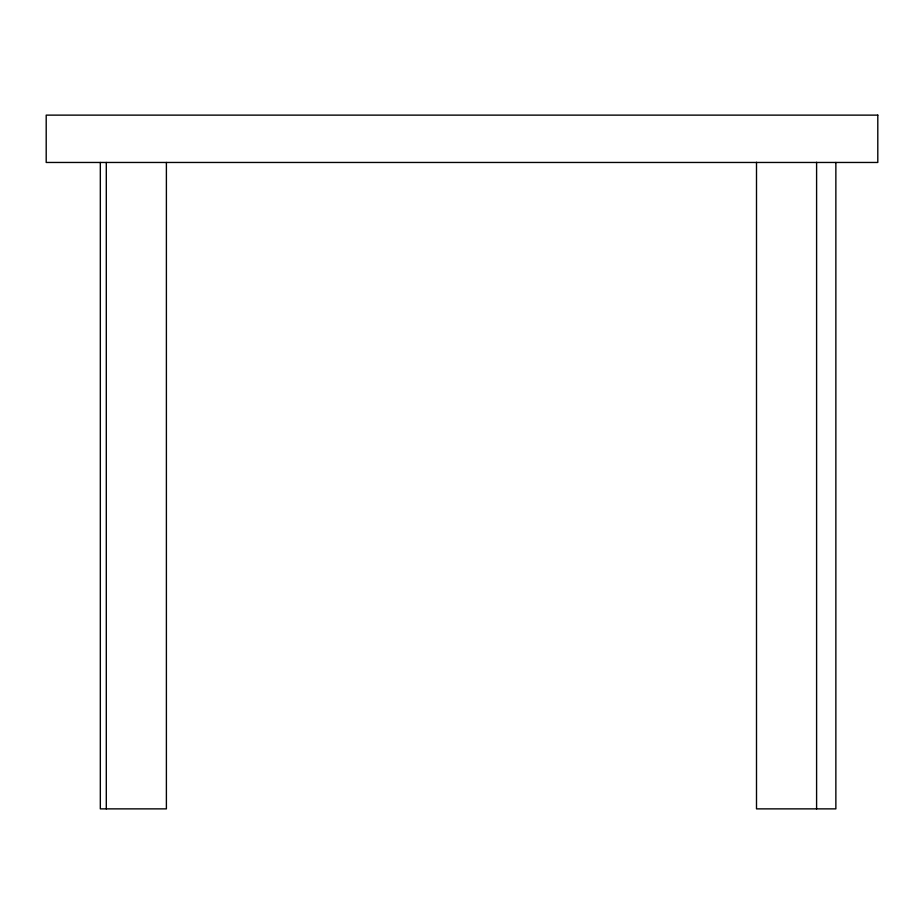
<?xml version="1.0" encoding="UTF-8"?>
<svg xmlns="http://www.w3.org/2000/svg" width="924" height="924" viewBox="0 0 924 924"><rect width="100%" height="100%" fill="white"/><g stroke="black" fill="none" stroke-linecap="round" stroke-linejoin="round"><path stroke-width="1.39" d="M835.862 162.462L835.862 808.87L756.502 808.87L756.502 162.289M816.597 162.289L816.597 808.87M166.389 162.462L166.389 808.87L100.323 808.87L100.323 162.462M106.295 162.462L106.295 808.87M877.8 115.13L46.2 115.13L46.2 162.462L877.8 162.462L877.8 115.13"/></g></svg>
